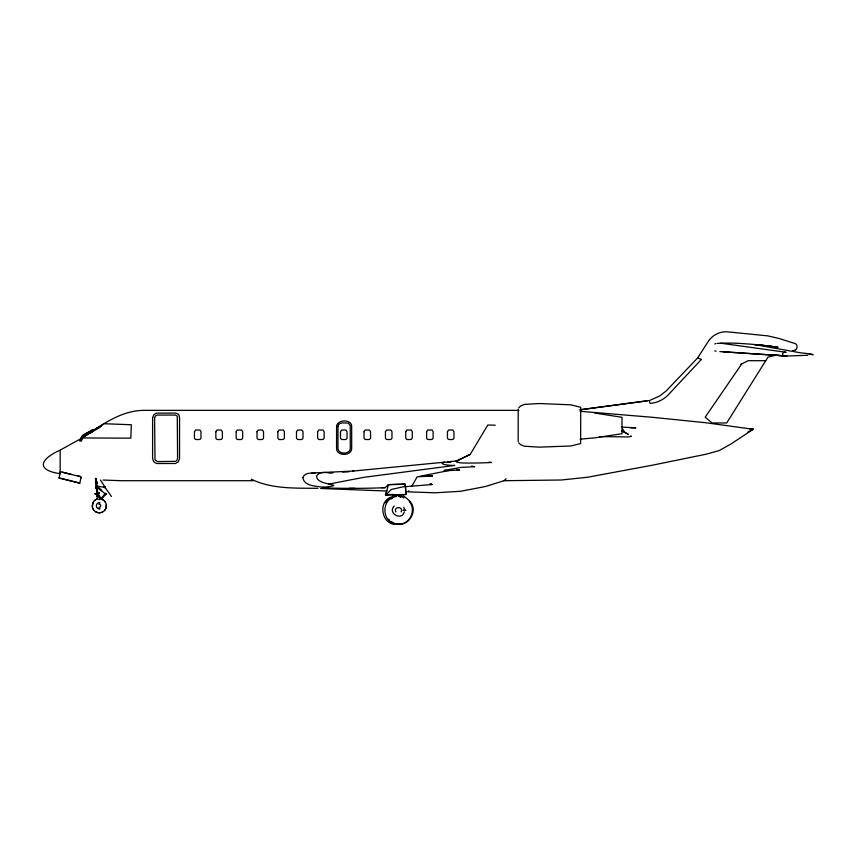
<?xml version="1.0" encoding="UTF-8"?>
<svg xmlns="http://www.w3.org/2000/svg" width="856" height="856" viewBox="0 0 856 856"><rect width="100%" height="100%" fill="white"/><g stroke="black" fill="none" stroke-linecap="round" stroke-linejoin="round"><path stroke-width="1.28" d="M518.158 441.514L518.233 409.072M103.672 487.374L103.651 486.904M99.382 492.692L96.996 492.147L97.103 493.302C104.924 492.393 89.623 495.581 97.67 493.27L97.563 492.114M96.118 478.761L97.52 492.2L96.878 492.264L95.476 478.836L96.15 479.018L95.423 478.836L96.332 478.782L95.583 479.349L95.733 478.29L95.936 483.233L96.578 483.159M92.309 504.826L92.459 507.544M106.133 507.544L106.155 503.959L105.031 501.563M106.326 506.591L106.326 504.826M104.1 487.278C105.181 485.887 105.342 488.851 104.314 487.032M302.885 477.573C304.126 487.16 318.4 485.898 325.505 487.695A103.223 103.223 0 0 0 336.558 488.198A843.246 843.246 0 0 0 384.44 487.738L385.211 487.556M104.935 493.687C104.871 495.378 106.872 493.174 105.192 493.559M105.994 493.837L105.234 494.436M59.663 474.962L60.166 471.656L81.063 476.867L80.881 477.958M99.317 493.816L99.285 492.874M59.631 475.08L58.978 478.033L79.758 483.191L80.978 477.755M97.338 482.934C96.45 480.355 95.893 484.1 97.103 483.191M99.756 497.625L99.2 499.701L99.585 497.871M59.053 477.883L79.79 483.052M386.784 490.584L385.714 494.661L393 494.404M385.639 495.153L388.421 484.656L389.48 484.614L405.113 484.336L406.001 494.511L385.639 495.153L391.374 489.439L405.53 486.304L406.001 494.511M93.604 501.563L92.288 506.677M105.866 508.389L106.155 507.469M302.885 477.552C304.49 472.673 310.91 472.951 315.008 473.175M99.264 499.562L99.703 498.096M401.154 511.92C403.957 506.196 393.043 506.196 395.846 511.92M404.321 511.824C401.774 521.454 387.18 513.054 394.231 506.035M84.123 434.399L81.973 436.228L79.918 441.097L81.363 441.075L83.877 435.19L93.058 430.033L94.267 430.226M92.726 503.189L93.111 502.386M105.491 509.192L105.877 508.314M79.758 440.466L81.973 436.228M506.174 478.729L503.949 480.708L485.705 486.454L460.667 491.28L435.212 492.799L407.713 491.836L408.879 490.777M411.832 486.24L417.15 476.835L432.055 476.011L429.38 475.519M105.502 509.117L104.443 510.625M650.314 400.159L659.73 395.932L666.268 390.871L697.576 358.011L708.297 341.405C712.374 334.974 720.131 331.165 727.718 331.871L767.693 335.862L779.003 338.473L795.481 343.684C797.664 344.7 797.503 348.681 795.598 349.922M97.52 428.76C94.909 430.226 74.643 442.327 89.613 432.408M98.857 496.202L99.885 497.892M385.296 502.804L388.87 499.005M105.063 493.741L105.663 493.377M84.872 436.014L85.921 434.677M105.395 494.04L101.276 490.574M84.712 436.282L86.007 434.677M93.582 501.637L94.813 500.268M105.031 509.866C102.688 513.472 96.921 513.889 94.171 510.55M101.575 425.518L101.062 426.202L101.639 425.518M96.664 487.043L97.22 486.39L101.736 490.21M105.523 494.64L104.86 494.019L105.438 493.356L106.058 493.923L101.586 499.176M83.075 436.207L85.14 434.377M518.8 407.788L520.694 405.926L524.386 404.406L539.334 403.54L570.984 404.824L580.732 407.317L580.646 443.536L570.899 445.987L539.237 447.142L524.289 446.201L520.609 444.66L518.725 442.798M389.48 484.614L388.421 484.656L385.04 487.706M111.462 496.491L104.625 486.786M456.173 461.17L470.383 454.311L456.002 461.298L457.018 462.283A28.783 18.468 0 0 0 465.632 463.032A251.108 161.121 0 0 0 491.355 462.486A46.941 30.12 0 0 0 489.076 462.154M94.791 500.353L95.53 499.744M82.85 435.212L93.058 430.033M84.081 436.699C102.185 424.662 121.124 410.484 143.851 410.356L518.907 410.356M580.186 411.297L652.529 417.3L706.114 422.778L753.152 429.273L731.045 443.954L719.093 450.63L706.114 454.204L652.529 465.172L587.665 477.22L561.418 480.002L503.949 480.708M391.085 499.005L392.562 498.064M470.244 454.375L487.813 425.004L495.239 425.186M59.749 450.331C41.302 458.591 34.722 469.773 59.749 473.668M97.274 427.904L101.821 425.25M90.629 432.762L93.186 431.242M97.338 427.904L89.538 432.408M98.365 428.257L100.355 427.112M85.354 433.746L92.159 430.054M86.178 434.409L87.055 433.928M95.508 499.829L97.135 498.995L96.289 499.401M747.598 432.28L753.152 429.295M390.336 498.064L393.589 496.78M102.324 512.102L100.633 512.648M456.409 461.052L457.018 460.87A6.217 3.991 0 0 1 458.73 460.71M714.792 343.952L716.044 343.534M104.764 486.839L104.796 487.695L104.764 486.764M97.477 495.645L98.001 495.592C95.69 495.699 101.04 495.217 99.917 497.785M96.685 495.72L98.601 495.57L96.889 496.095M98.044 495.635L99.553 497.753M776.606 354.919L767.96 357.177L726.691 422.96L712.042 422.96L705.205 417.172L741.778 363.864L748.165 360.697L765.724 360.697M792.677 350.735L795.149 350.093M99.606 497.486L98.911 496.127M648.324 400.694L580.357 409.735M457.018 460.87L447.41 461.94M456.612 469.463A105.277 105.277 0 0 1 459.586 469.987L448.705 470.586L419.547 476.353L432.612 475.829A126.742 122.836 -90 0 0 431.403 475.551M579.78 409.821L646.965 400.833M394.53 496.469C375.495 498.128 381.434 529.233 399.741 523.765M396.756 496.469C380.974 497.614 380.974 522.952 396.756 524.097M398.789 524.075L400.512 523.744M400.244 524.097C410.762 523.23 416.305 509.234 409.221 501.413M322.873 487.406C351.474 483.908 314.355 486.401 316.848 475.583C320.39 470.479 327.998 473.24 332.963 472.844M328.725 484.079L363.993 477.306L454.793 465.418L453.691 465.407A45.475 45.475 0 0 1 444.232 464.53L442.113 463.545L443.472 462.368A9.758 9.758 0 0 1 445.516 462.144L450.63 462.208M99.307 502.729C95.38 502.579 95.38 508.999 99.307 508.849M98.847 504.291C101.329 503.628 101.329 507.961 98.847 507.287M99.307 508.849L100.099 508.742M95.326 482.185L97.006 481.992M96.696 495.078L97.306 495.003M96.632 495.153L97.113 494.351M98.066 495.164L97.391 495.239M97.167 495.271L97.338 498.888M98.205 495.549L97.135 495.742M95.294 493.527L97.67 493.27M444.639 462.176L352.79 471.089L353.838 471.025L311.777 473.058M809.102 354.234L810.835 354.063A190.749 190.749 0 0 0 800.788 352.865L754.618 344.561L755.27 344.615A430.44 430.386 90 0 1 778.072 347.333A435.105 435.105 0 0 0 738.6 343.363A195.018 195.018 0 0 0 720.923 343.213L717.392 343.374M812.109 354.887L813.2 354.791M580.122 439.171L594.695 437.855L621.98 433.735L622.012 417.3L594.749 413.063M432.055 484.56L429.969 483.982A155.867 155.867 0 0 1 432.055 484.55L405.402 486.668L405.113 483.918L388.421 484.656M807.754 355.283L787.434 355.989M397.045 524.182C409.189 526.419 418.327 510.572 409.992 501.391M328.725 472.662L332.449 472.491M342.635 472.063L349.055 471.784M381.69 487.706L384.686 487.578M92.79 430.033L93.893 430.226L92.031 430.054M93.422 430.236L94.438 430.215M354.951 488.305L349.13 488.327M399.11 495.089L395.151 495.089M630.765 427.84L635.955 427.84L621.37 427.048M253.676 480.708L121.627 480.708L103.116 480.055M98.868 512.765L99.756 512.765M392.936 495.089L394.916 495.089M317.918 488.327C295.695 488.038 271.684 489.236 251.257 479.167M448.705 470.586L443.954 470.458L461.052 467.376L474.802 466.691A85.921 85.921 0 0 0 471.603 466.146M749.375 428.792L753.152 428.91M103.715 423.72L131.31 424.737L130.85 438.165L82.187 437.962L60.166 450.106L60.166 473.753M320.636 488.476L386.388 491.012M599.521 436.603L628.497 436.924L631.353 436.378L630.872 435.79M432.034 484.4L431.199 484.325M399.271 496.341L401.015 496.448M399.271 524.182L393.589 523.744L390.336 522.46M773.878 355.101L786.953 355.989A36.498 36.498 0 0 1 784.567 355.871C780.554 355.668 783.058 351.078 786.108 352.298L720.923 343.213M723.106 351.741L786.482 355.978M719.821 351.591L785.048 355.914M810.953 354.095L812.601 354.309M99.307 502.729L100.099 502.836M96.76 486.026L103.779 487.235M400.244 496.469L401.956 496.801M398.789 496.448L400.512 496.78M395.804 523.744L397.526 524.075M71.273 474.406L62.36 472.191M78.014 475.861L80.111 476.396M97.991 512.648L95.53 511.674M714.792 350.842L716.044 351.26M697.576 358.011L701.417 359.392L668.632 394.477A28.537 28.537 0 0 1 650.132 403.433L649.212 400.448M621.938 430.547L628.368 434.377L621.52 430.846M394.145 523.209L391.085 521.518M103.801 500.353L101.479 499.069L103.811 500.268L105.491 502.386M97.552 487.834L101.233 490.809M403.187 495.57L409.296 500.567M399.902 494.394L403.829 497.935M398.661 495.282L400.629 497.058M104.86 494.019L100.141 499.465M388.538 519.132L389.737 520.405M94.149 510.625L93.122 509.117M622.59 428.91L624.292 431.638M100.494 480.088L105.17 487.31M93.582 509.941L92.748 508.314M98.847 496.009L99.799 497.593M403.722 507.255L404.321 508.71M92.469 507.469L92.726 508.389M95.679 486.914L95.861 488.637M97.723 494.286L97.787 494.907M95.915 478.814L97.092 490.092M95.679 478.846L96.856 490.124M405.84 491.494L406.065 494.019L405.915 491.44M756.351 344.722A430.44 430.386 -90 0 1 776.991 347.183M194.451 431.745L194.451 437.812A2.097 2.087 0 0 0 194.847 438.786L195.403 439.289A1.766 1.755 0 0 0 196.067 439.524L199.384 439.524A1.733 1.723 0 0 0 200.036 439.289L200.593 438.796A2.065 2.054 0 0 0 200.978 437.833L200.978 431.734L199.983 430.161A1.252 1.156 0 0 0 199.384 430.022L196.067 430.022A1.295 1.188 0 0 0 195.457 430.161L194.451 431.745M215.862 431.745L215.862 437.812A2.097 2.087 0 0 0 216.258 438.786L216.814 439.289A1.766 1.755 0 0 0 217.478 439.524L220.794 439.524A1.733 1.723 0 0 0 221.447 439.289L221.993 438.796A2.065 2.054 0 0 0 222.378 437.833L222.389 431.734L221.394 430.161A1.252 1.156 0 0 0 220.794 430.022L217.478 430.022A1.295 1.188 0 0 0 216.868 430.161L215.862 431.745M236.16 431.745L236.16 437.812A2.097 2.087 0 0 0 236.556 438.786L237.112 439.289A1.766 1.755 0 0 0 237.775 439.524L241.092 439.524A1.733 1.723 0 0 0 241.745 439.289L242.291 438.796A2.065 2.054 0 0 0 242.676 437.833L242.687 431.734L241.692 430.161A1.252 1.156 0 0 0 241.092 430.022L237.775 430.022A1.295 1.188 0 0 0 237.166 430.161L236.16 431.745M257.014 431.745L257.014 437.812A2.097 2.087 0 0 0 257.41 438.786L257.966 439.289A1.766 1.755 0 0 0 258.63 439.524L261.947 439.524A1.733 1.723 0 0 0 262.599 439.289L263.145 438.796A2.065 2.054 0 0 0 263.53 437.833L263.53 431.734L262.546 430.161A1.252 1.156 0 0 0 261.947 430.022L258.63 430.022A1.295 1.188 0 0 0 258.02 430.161L257.014 431.745M277.868 431.745L277.868 437.812A2.097 2.087 0 0 0 278.264 438.786L278.821 439.289A1.766 1.755 0 0 0 279.484 439.524L282.801 439.524A1.733 1.723 0 0 0 283.454 439.289L283.999 438.796A2.065 2.054 0 0 0 284.385 437.833L284.395 431.734L283.4 430.161A1.252 1.156 0 0 0 282.801 430.022L279.484 430.022A1.295 1.188 0 0 0 278.874 430.161L277.868 431.745M296.497 431.745L296.497 437.812A2.097 2.087 0 0 0 296.882 438.786L297.439 439.289A1.766 1.755 0 0 0 298.113 439.524L301.43 439.524A1.733 1.723 0 0 0 302.082 439.289L302.628 438.796A2.065 2.054 0 0 0 303.013 437.833L303.013 431.734L302.029 430.161A1.252 1.156 0 0 0 301.43 430.022L298.113 430.022A1.295 1.188 0 0 0 297.503 430.161L296.497 431.745M317.63 431.745L317.63 437.812A2.097 2.087 0 0 0 318.025 438.786L318.582 439.289A1.766 1.755 0 0 0 319.245 439.524L322.562 439.524A1.733 1.723 0 0 0 323.215 439.289L323.761 438.796A2.065 2.054 0 0 0 324.146 437.833L324.156 431.734L323.161 430.161A1.252 1.156 0 0 0 322.562 430.022L319.245 430.022A1.295 1.188 0 0 0 318.635 430.161L317.63 431.745M340.495 431.745L340.506 437.812A2.097 2.087 0 0 0 340.891 438.786L341.448 439.289A1.766 1.755 0 0 0 342.122 439.524L345.428 439.524A1.733 1.723 0 0 0 346.091 439.289L346.637 438.796A2.065 2.054 0 0 0 347.022 437.833L347.022 431.734L346.027 430.161A1.252 1.156 0 0 0 345.428 430.022L342.122 430.022A1.295 1.188 0 0 0 341.501 430.161L340.495 431.745M364.035 431.745L364.035 437.812A2.097 2.087 0 0 0 364.431 438.786L364.988 439.289A1.766 1.755 0 0 0 365.651 439.524L368.968 439.524A1.733 1.723 0 0 0 369.632 439.289L370.177 438.796A2.065 2.054 0 0 0 370.562 437.833L370.562 431.734L369.567 430.161A1.252 1.156 0 0 0 368.968 430.022L365.651 430.022A1.295 1.188 0 0 0 365.041 430.161L364.035 431.745M385.446 431.745L385.446 437.812A2.097 2.087 0 0 0 385.842 438.786L386.398 439.289A1.766 1.755 0 0 0 387.062 439.524L390.379 439.524A1.733 1.723 0 0 0 391.031 439.289L391.588 438.796A2.065 2.054 0 0 0 391.973 437.833L391.973 431.734L390.978 430.161A1.252 1.156 0 0 0 390.379 430.022L387.062 430.022A1.295 1.188 0 0 0 386.452 430.161L385.446 431.745M405.744 431.745L405.744 437.812A2.097 2.087 0 0 0 406.14 438.786L406.696 439.289A1.766 1.755 0 0 0 407.36 439.524L410.677 439.524A1.733 1.723 0 0 0 411.329 439.289L411.875 438.796A2.065 2.054 0 0 0 412.26 437.833L412.271 431.734L411.276 430.161A1.252 1.156 0 0 0 410.677 430.022L407.36 430.022A1.295 1.188 0 0 0 406.75 430.161L405.744 431.745M426.598 431.745L426.598 437.812A2.097 2.087 0 0 0 426.994 438.786L427.551 439.289A1.766 1.755 0 0 0 428.214 439.524L431.531 439.524A1.733 1.723 0 0 0 432.184 439.289L432.729 438.796A2.065 2.054 0 0 0 433.115 437.833L433.125 431.734L432.13 430.161A1.252 1.156 0 0 0 431.531 430.022L428.214 430.022A1.295 1.188 0 0 0 427.604 430.161L426.598 431.745M447.453 431.745L447.453 437.812A2.097 2.087 0 0 0 447.849 438.786L448.405 439.289A1.766 1.755 0 0 0 449.068 439.524L452.385 439.524A1.733 1.723 0 0 0 453.038 439.289L453.584 438.796A2.065 2.054 0 0 0 453.969 437.833L453.98 431.734L452.985 430.161A1.252 1.156 0 0 0 452.385 430.022L449.068 430.022A1.295 1.188 0 0 0 448.458 430.161L447.453 431.745M152.625 417.61L152.593 458.046L153.245 460.796L154.508 462.411L156.851 463.503L175.352 463.503L178.144 461.951L179.525 458.816L179.567 417.493L178.915 415.064A14.017 5.361 0 0 0 178.037 413.994L175.651 413.084L156.605 413.138L153.941 414.614L152.625 417.61M154.594 417.835L155.011 459.886L157.568 461.577L175.737 461.341L177.149 459.918L177.588 458.046L177.278 416.198L175.576 415.064L157.29 415.064L155.428 415.93L154.594 417.835M336.59 426.245L336.558 448.319C336.429 456.376 351.741 456.441 351.666 448.384L351.666 426.127C351.399 418.98 337.264 419.461 336.59 426.245M337.992 426.416L337.96 448.276C337.895 454.611 350.286 454.675 350.265 448.341L350.232 425.721L348.649 423.335A1.862 1.477 0 0 0 347.697 423.132C344.668 423.035 338.462 421.74 337.992 426.416M105.181 493.826L105.78 494.126L105.181 493.826M95.155 493.741L95.861 494.169L95.155 493.741M98.515 493.356L99.221 493.773L98.579 493.388M741.778 363.864L741.114 364.164L741.778 363.864M405.701 510.272L403.08 510.272L405.701 510.294"/></g></svg>
